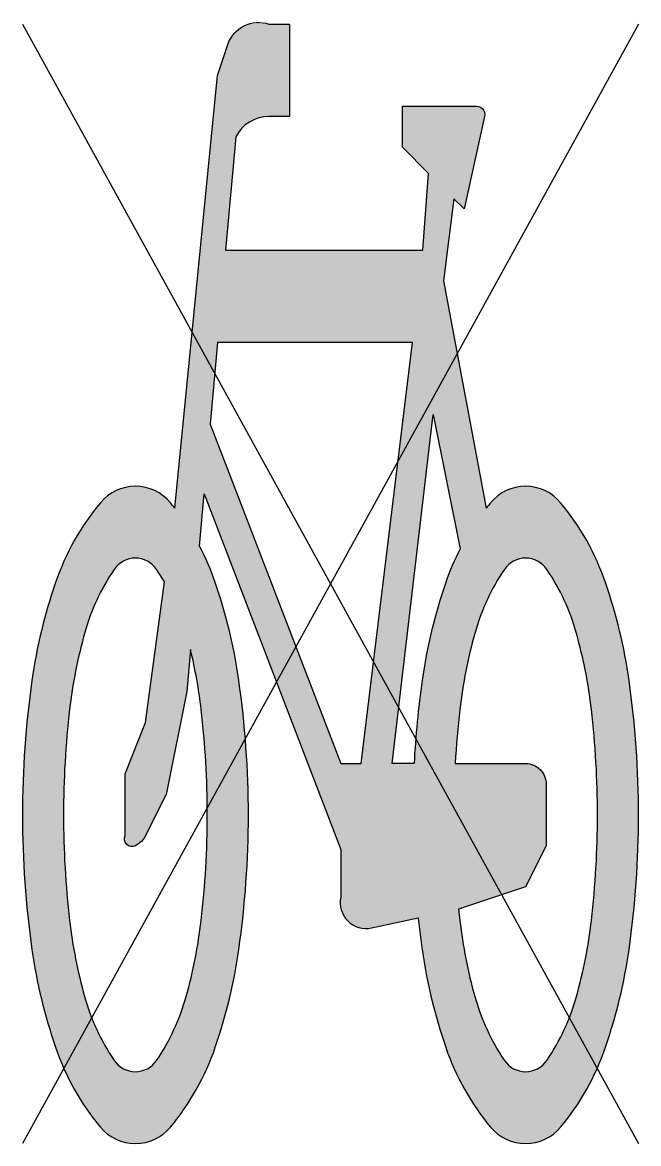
# Model space of a CAD drawing. Header units: metres. Extents: x -0.37 to 0.38, y 0 to 1.35.
import ezdxf

# ---------------------------------------------------------------- set-up
doc = ezdxf.new("R2010")
doc.units = ezdxf.units.M

msp = doc.modelspace()

# ---------------------------------------------------------------- hatches: boundary and pattern name
h = msp.add_hatch(color=256)
h.paths.add_polyline_path([(-0.045, 1.35), (-0.0698, 1.35), (-0.0698, 1.35), (-0.0945, 1.35, 0.236068), (-0.1193, 1.3252), (-0.1317, 1.2881), (-0.1833, 0.7663, 0.006813), (-0.1885, 0.7728, 0.22312), (-0.2308, 0.7927, 0.22312), (-0.273, 0.7728, 0.090648), (-0.3271, 0.6766, 0.047451), (-0.3555, 0.5586, 0.035374), (-0.367, 0.3963, 0.035374), (-0.3555, 0.2341, 0.047451), (-0.3271, 0.1161, 0.090648), (-0.273, 0.0198, 0.22312), (-0.2308, 0, 0.22312), (-0.1885, 0.0198, 0.090648), (-0.1344, 0.1161, 0.047451), (-0.106, 0.2341, 0.035374), (-0.0945, 0.3963, 0.035374), (-0.106, 0.5586, 0.047451), (-0.1344, 0.6766, 0.038864), (-0.1534, 0.7203), (-0.1478, 0.7835), (0.0169, 0.3546), (0.0169, 0.2972, 0.544665), (0.0541, 0.2601), (0.1103, 0.2722, 0.008345), (0.1151, 0.2341, 0.047451), (0.1435, 0.1161, 0.090648), (0.1976, 0.0198, 0.22312), (0.2399, 0, 0.22312), (0.2821, 0.0198, 0.090648), (0.3362, 0.1161, 0.047451), (0.3646, 0.2341, 0.035374), (0.3761, 0.3963, 0.035374), (0.3646, 0.5586, 0.047451), (0.3362, 0.6766, 0.090648), (0.2821, 0.7728, 0.22312), (0.2399, 0.7927, 0.22312), (0.1976, 0.7728, 0.006813), (0.1923, 0.7663), (0.1408, 1.0404), (0.1532, 1.1394), (0.1656, 1.1271), (0.1903, 1.2385, 0.548946), (0.1779, 1.2509), (0.0912, 1.2509), (0.0912, 1.2014), (0.1226, 1.17), (0.116, 1.0775), (-0.1219, 1.0775), (-0.1098, 1.214, -0.281777), (-0.0698, 1.2385), (-0.045, 1.2385)])
h.paths.add_polyline_path([(0.1036, 0.9661), (0.0417, 0.4583), (0.0169, 0.4583), (-0.1404, 0.8677), (-0.1317, 0.9661)], flags=16)
h.paths.add_polyline_path([(0.1284, 0.8794), (0.1608, 0.7172, 0.035986), (0.1435, 0.6766, 0.047451), (0.1151, 0.5586, 0.021905), (0.1053, 0.4583), (0.0789, 0.4583)], flags=16)
h.paths.add_polyline_path([(-0.2052, 0.6924, -0.01664), (-0.1958, 0.6774), (-0.2184, 0.5078), (-0.2432, 0.4459), (-0.2432, 0.3716, 0.720759), (-0.2308, 0.3592, 0.162278), (-0.2184, 0.3716), (-0.1936, 0.4211), (-0.1689, 0.545), (-0.1644, 0.5958, -0.030907), (-0.1514, 0.5236, -0.028874), (-0.1441, 0.3963, -0.028874), (-0.1514, 0.2691, -0.039407), (-0.1695, 0.1774, -0.080527), (-0.2052, 0.1003, -0.24906), (-0.2308, 0.0867, -0.24906), (-0.2564, 0.1003, -0.080527), (-0.2921, 0.1774, -0.039407), (-0.3101, 0.2691, -0.028874), (-0.3175, 0.3963, -0.028874), (-0.3101, 0.5236, -0.039407), (-0.2921, 0.6153, -0.080527), (-0.2564, 0.6924, -0.24906), (-0.2308, 0.706, -0.24906)], flags=16)
h.paths.add_polyline_path([(0.2399, 0.706, -0.24906), (0.2655, 0.6924, -0.080527), (0.3012, 0.6153, -0.039407), (0.3192, 0.5236, -0.028874), (0.3266, 0.3963, -0.028874), (0.3192, 0.2691, -0.039407), (0.3012, 0.1774, -0.080527), (0.2655, 0.1003, -0.24906), (0.2399, 0.0867, -0.24906), (0.2143, 0.1003, -0.080527), (0.1786, 0.1774, -0.039407), (0.1605, 0.2691, -0.003097), (0.159, 0.2827), (0.2399, 0.3096), (0.2646, 0.3592), (0.2646, 0.4335, 0.414214), (0.2399, 0.4583), (0.1549, 0.4583, -0.014843), (0.1605, 0.5236, -0.039407), (0.1786, 0.6153, -0.080527), (0.2143, 0.6924, -0.24906)], flags=16)

# ---------------------------------------------------------------- linework, layer by layer
at = {"flags": 128}
for points in [[(-0.1833, 0.7663), (-0.1317, 1.2881), (-0.1193, 1.3252, -0.414214), (-0.0698, 1.35), (-0.045, 1.35), (-0.045, 1.2385), (-0.0698, 1.2385, 0.281777), (-0.1098, 1.214), (-0.1219, 1.0775), (0.116, 1.0775), (0.1226, 1.17), (0.0912, 1.2014), (0.0912, 1.2509), (0.1779, 1.2509, -0.548946), (0.1903, 1.2385), (0.1656, 1.1271), (0.1532, 1.1394), (0.1408, 1.0404), (0.1923, 0.7663)], [(-0.1885, 0.7728, 0.22312), (-0.2308, 0.7927, 0.22312), (-0.273, 0.7728, 0.090648), (-0.3271, 0.6766, 0.047451), (-0.3555, 0.5586, 0.035374), (-0.367, 0.3963, 0.035374), (-0.3555, 0.2341, 0.047451), (-0.3271, 0.1161, 0.090648), (-0.273, 0.0198, 0.22312), (-0.2308, 0, 0.22312), (-0.1885, 0.0198, 0.090648), (-0.1344, 0.1161, 0.047451), (-0.106, 0.2341, 0.035374), (-0.0945, 0.3963, 0.035374), (-0.106, 0.5586, 0.047451), (-0.1344, 0.6766, 0.038864), (-0.1534, 0.7203), (-0.1478, 0.7835), (0.0169, 0.3546), (0.0169, 0.2972, 0.544665), (0.0541, 0.2601), (0.1103, 0.2722, 0.008345), (0.1151, 0.2341, 0.047451), (0.1435, 0.1161, 0.090648), (0.1976, 0.0198, 0.22312), (0.2399, 0, 0.22312), (0.2821, 0.0198, 0.090648), (0.3362, 0.1161, 0.047451), (0.3646, 0.2341, 0.035374), (0.3761, 0.3963, 0.035374), (0.3646, 0.5586, 0.047451), (0.3362, 0.6766, 0.090648), (0.2821, 0.7728, 0.22312), (0.2399, 0.7927, 0.22312), (0.1976, 0.7728)]]:
    msp.add_lwpolyline(points, format="xyb", dxfattribs=at)
for points in [[(0.3761, 1.35), (-0.367, 0)], [(-0.367, 1.35), (0.3761, 0)]]:
    msp.add_lwpolyline(points, dxfattribs=at)
msp.add_lwpolyline([(-0.1404, 0.8677), (0.0169, 0.4583), (0.0417, 0.4583), (0.1036, 0.9661), (-0.1317, 0.9661)], close=True, dxfattribs=at)
for points in [[(0.1608, 0.7172, 0.035986), (0.1435, 0.6766, 0.047451), (0.1151, 0.5586, 0.021905), (0.1053, 0.4583), (0.0789, 0.4583), (0.1284, 0.8794)], [(-0.1644, 0.5958), (-0.1689, 0.545), (-0.1936, 0.4211), (-0.2184, 0.3716, -0.162278), (-0.2308, 0.3592, -0.720759), (-0.2432, 0.3716), (-0.2432, 0.4459), (-0.2184, 0.5078), (-0.1958, 0.6774, 0.01664), (-0.2052, 0.6924, 0.24906), (-0.2308, 0.706, 0.24906), (-0.2564, 0.6924, 0.080527), (-0.2921, 0.6153, 0.039407), (-0.3101, 0.5236, 0.028874), (-0.3175, 0.3963, 0.028874), (-0.3101, 0.2691, 0.039407), (-0.2921, 0.1774, 0.080527), (-0.2564, 0.1003, 0.24906), (-0.2308, 0.0867, 0.24906), (-0.2052, 0.1003, 0.080527), (-0.1695, 0.1774, 0.039407), (-0.1514, 0.2691, 0.028874), (-0.1441, 0.3963, 0.028874), (-0.1514, 0.5236, 0.030907)], [(0.3266, 0.3963, 0.028874), (0.3192, 0.5236, 0.039407), (0.3012, 0.6153, 0.080527), (0.2655, 0.6924, 0.24906), (0.2399, 0.706, 0.24906), (0.2143, 0.6924, 0.080527), (0.1786, 0.6153, 0.039407), (0.1605, 0.5236, 0.014843), (0.1549, 0.4583), (0.2399, 0.4583, -0.414214), (0.2646, 0.4335), (0.2646, 0.3592), (0.2399, 0.3096), (0.159, 0.2827, 0.003097), (0.1605, 0.2691, 0.039407), (0.1786, 0.1774, 0.080527), (0.2143, 0.1003, 0.24906), (0.2399, 0.0867, 0.24906), (0.2655, 0.1003, 0.080527), (0.3012, 0.1774, 0.039407), (0.3192, 0.2691, 0.028874)]]:
    msp.add_lwpolyline(points, format="xyb", close=True, dxfattribs=at)
for centre, start, end in [((-0.4247, 0.5768), 38.1274, 39.6888), ((0.4338, 0.5768), 140.3112, 141.8726)]:
    msp.add_arc(centre, 0.3069, start, end)

doc.saveas('drawing.dxf')
